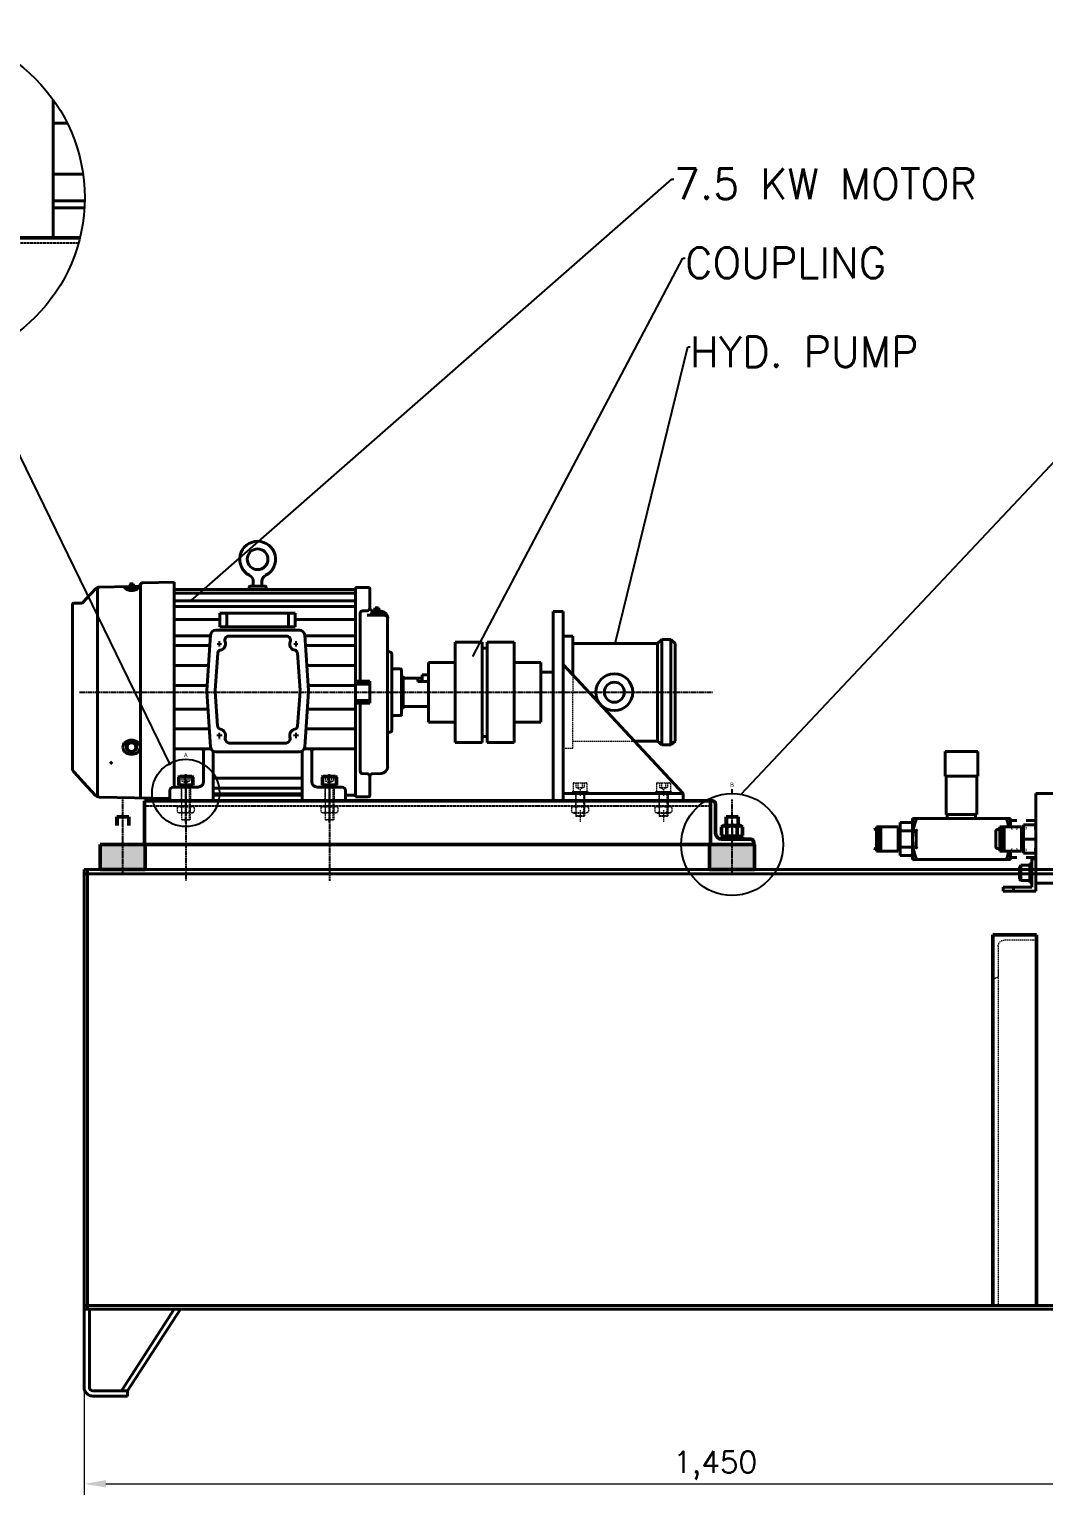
# Model space of a CAD drawing. Extents: x -2489 to 821, y -3219 to -1384.
# Drawn here: x -1104 to 61, y -3215 to -1531 of the extents above; entities that cross this region are included whole.
import ezdxf

# ---------------------------------------------------------------- set-up
doc = ezdxf.new("R2010")
doc.units = 0
for name, pattern in [('AM_ISO02W050', [7.5, 6, -1.5]), ('AM_ISO02W050x2', [3.75, 3, -0.75]), ('AM_ISO08W050', [18, 12, -1.5, 3, -1.5]), ('AM_ISO08W050x2', [9, 6, -0.75, 1.5, -0.75]), ('HIDDEN', [9.525, 6.35, -3.175])]:
    doc.linetypes.add(name, pattern=pattern)
doc.layers.get('0').update_dxf_attribs({"linetype": 'CONTINUOUS'})
doc.layers.get('Defpoints').update_dxf_attribs({"linetype": 'CONTINUOUS'})
for name, color, linetype, lineweight in [('AM_0', 7, 'CONTINUOUS', 50), ('AM_0N', 7, 'CONTINUOUS', 50), ('AM_3N', 6, 'AM_ISO02W050', 25), ('AM_4', 3, 'CONTINUOUS', 25), ('AM_7', 4, 'AM_ISO08W050', 25), ('AM_7N', 4, 'AM_ISO08W050', 25), ('AM_8', 1, 'CONTINUOUS', 25), ('AM_9N', 253, 'CONTINUOUS', 0)]:
    doc.layers.add(name, color=color, linetype=linetype, lineweight=lineweight)
doc.layers.add('MOTOR', color=7, linetype='CONTINUOUS')
doc.styles.add('ACISOTS', font='isocp.shx', dxfattribs={"height": 1})
doc.styles.get("Standard").update_dxf_attribs({"font": 'simplex.shx'})
doc.dimstyles.get("Standard").update_dxf_attribs({"dimtxt": 0.18, "dimasz": 0.18, "dimexe": 0.18, "dimexo": 0.0625, "dimgap": 0.09, "dimtad": 0, "dimtih": 1, "dimtoh": 1, "dimdec": 4, "dimzin": 0, "dimdsep": 46, "dimtxsty": 'Standard', "dimcen": 0.09, "dimadec": 0, "dimazin": 0, "dimtfac": 1, "dimtdec": 4, "dimtofl": 0, "dimtmove": 0, "dimatfit": 3, "dimfxl": 0, "dimtolj": 1, "dimtzin": 0, "dimarcsym": 0})

# ---------------------------------------------------------------- blocks, each defined once
blk = doc.blocks.new('*D52')
at = {"color": 1, "linetype": 'ByBlock', "lineweight": 15}
for p, q in [((-1041.3, -3088.9), (-1041.3, -3215.3)), ((408.7, -3088.9), (408.7, -3215.3)), ((-1016.3, -3202.8), (383.7, -3202.8))]:
    blk.add_line(p, q, dxfattribs=at)
at = {"color": 1, "linetype": 'ByBlock'}
for points in [[(-1016.3, -3198.6), (-1016.3, -3206.9), (-1041.3, -3202.8)], [(383.7, -3198.6), (383.7, -3206.9), (408.7, -3202.8)]]:
    blk.add_solid(points, dxfattribs=at)
at = {"layer": 'Defpoints', "color": 0, "linetype": 'ByBlock'}
for p in [(-1041.3, -3082.7), (408.7, -3082.7), (408.7, -3202.8)]:
    blk.add_point(p, dxfattribs=at)
at = {"color": 1, "linetype": 'ByBlock', "lineweight": 15, "insert": (-316.3, -3181.6), "char_height": 25, "attachment_point": 5}
blk.add_mtext('\\A1;1,450', dxfattribs=at)

msp = doc.modelspace()

# ---------------------------------------------------------------- hatches: boundary and pattern name
for points in [[(-996.9, -2468.1), (-1022.9, -2468.1), (-1022.9, -2496.9), (-996.9, -2496.9)], [(-971, -2468.1), (-996.9, -2468.1), (-996.9, -2496.9), (-971, -2496.9)], [(-322.9, -2468.1), (-296.9, -2468.1), (-296.9, -2496.9), (-322.9, -2496.9)], [(-296.9, -2496.9), (-271, -2496.9), (-271, -2468.1), (-296.9, -2468.1)]]:
    msp.add_hatch(color=256).paths.add_polyline_path(points)

# ---------------------------------------------------------------- linework, layer by layer
at = {"lineweight": 40}
for p, q in [((-1076.7, -1612.3), (-1076.7, -1770.9)), ((-1076.7, -1736.5), (-1040.9, -1736.5)), ((-1326.7, -1770.9), (-1076.7, -1770.9)), ((-989.6, -2171.6), (-1023.6, -2172.2)), ((-985.1, -2168.7), (-984.3, -2171.5)), ((-979.3, -2171.4), (-984.3, -2171.5)), ((-976.6, -2169.8), (-976.6, -2253.3)), ((-938, -2166.8), (-973.5, -2167.4)), ((-938, -2166.8), (-938, -2402.1)), ((-850.6, -2171.1), (-833.3, -2171.1)), ((-847, -2165.6), (-847, -2171.1)), ((-837, -2165.6), (-837, -2171.1)), ((-1043.1, -2190.2), (-1028.1, -2174.2)), ((-1026.1, -2413.1), (-1026.1, -2172.7)), ((-992.9, -2174.2), (-981, -2174.2)), ((-983.3, -2175.8), (-983.3, -2174.2)), ((-981, -2174.7), (-981, -2174.2)), ((-938, -2175), (-729.6, -2175)), ((-851.8, -2172.3), (-851.8, -2175)), ((-832.1, -2172.3), (-832.1, -2175)), ((-729.6, -2172.7), (-714.6, -2172.7)), ((-729.6, -2172.7), (-729.6, -2413.5)), ((-713, -2174.3), (-713, -2196.4)), ((-1054.6, -2191.9), (-1054.6, -2380.8)), ((-1053.4, -2190.7), (-1044.3, -2190.7)), ((-724, -2280.5), (-724, -2202.1)), ((-724, -2202.1), (-724, -2280.5)), ((-716.1, -2199.5), (-721.8, -2199.7)), ((-696.5, -2204.6), (-716.2, -2204.6)), ((-711, -2201.6), (-699.1, -2201.6)), ((-711, -2204.6), (-711, -2201.6)), ((-710, -2199.5), (-706.6, -2199.7)), ((-708.6, -2204.5), (-708.6, -2201.6)), ((-706.9, -2196.1), (-707.7, -2198.9)), ((-703.5, -2199.8), (-700.2, -2199.9)), ((-703.2, -2196.1), (-702.4, -2198.9)), ((-701.4, -2204.5), (-701.4, -2201.6)), ((-699.1, -2204.6), (-699.1, -2201.6)), ((-502.3, -2418.1), (-502.3, -2200.4)), ((-502.3, -2200.4), (-490.9, -2200.4)), ((-490.9, -2200.4), (-490.9, -2418.1)), ((-692.6, -2208.5), (-692.6, -2293.1)), ((-615.1, -2258.8), (-615.1, -2235.6)), ((-615.1, -2235.6), (-584.2, -2235.6)), ((-584.2, -2235.6), (-584.2, -2293.1)), ((-578.2, -2235.6), (-578.2, -2293.1)), ((-547.2, -2235.6), (-578.2, -2235.6)), ((-547.2, -2258.8), (-547.2, -2235.6)), ((-490.9, -2228.8), (-479.7, -2228.8)), ((-479.7, -2228.8), (-479.7, -2273.1)), ((-479.7, -2237.1), (-382.6, -2237.1)), ((-382.6, -2237.1), (-377.7, -2232.6)), ((-382.6, -2237.1), (-382.6, -2293.1)), ((-377.7, -2232.6), (-367.3, -2232.6)), ((-377.7, -2232.6), (-377.7, -2293.1)), ((-367.3, -2232.6), (-367.3, -2293.1)), ((-362.3, -2237.1), (-367.3, -2232.6)), ((-362.3, -2237.1), (-362.3, -2293.1)), ((-976.6, -2253.3), (-976.6, -2414.5)), ((-690.6, -2247.1), (-689.8, -2247.1)), ((-687.8, -2249), (-687.8, -2293.1)), ((-584.2, -2242.3), (-578.2, -2242.3)), ((-685.9, -2266.4), (-678, -2266.4)), ((-676.8, -2267.5), (-676.8, -2318.7)), ((-652.8, -2273.1), (-652.8, -2276.9)), ((-652.8, -2273.1), (-645.6, -2273.1)), ((-645.6, -2293.1), (-645.6, -2258.8)), ((-645.6, -2258.8), (-615.1, -2258.8)), ((-615.1, -2258.8), (-615.1, -2327.5)), ((-547.2, -2258.8), (-547.2, -2327.5)), ((-516.8, -2258.8), (-547.2, -2258.8)), ((-516.8, -2293.1), (-516.8, -2258.8)), ((-516.8, -2270.2), (-502.3, -2270.2)), ((-490.9, -2261.1), (-353.2, -2409.4)), ((-729.6, -2280.5), (-713, -2280.5)), ((-729.6, -2283.7), (-713, -2283.7)), ((-713, -2305.7), (-713, -2280.5)), ((-676.8, -2274.5), (-674.6, -2274.5)), ((-674.6, -2274.5), (-674.6, -2311.8)), ((-674.6, -2276.9), (-652.8, -2276.9)), ((-657.8, -2276.9), (-657.8, -2280.6)), ((-657.8, -2280.6), (-645.6, -2280.6)), ((-652.8, -2276.9), (-652.8, -2280.6)), ((-729.6, -2302.6), (-713, -2302.6)), ((-729.6, -2305.7), (-713, -2305.7)), ((-724, -2305.7), (-724, -2384.2)), ((-724, -2384.2), (-724, -2305.7)), ((-692.6, -2337.2), (-692.6, -2293.1)), ((-687.8, -2337.2), (-687.8, -2293.1)), ((-645.6, -2293.1), (-645.6, -2327.5)), ((-584.2, -2350.7), (-584.2, -2293.1)), ((-578.2, -2350.7), (-578.2, -2293.1)), ((-516.8, -2293.1), (-516.8, -2327.5)), ((-382.6, -2349.2), (-382.6, -2293.1)), ((-377.7, -2353.7), (-377.7, -2293.1)), ((-367.3, -2353.7), (-367.3, -2293.1)), ((-362.3, -2349.2), (-362.3, -2293.1)), ((-685.9, -2319.9), (-678, -2319.9)), ((-676.8, -2311.8), (-674.6, -2311.8)), ((-674.6, -2309.4), (-645.6, -2309.4)), ((-692.6, -2378.5), (-692.6, -2337.2)), ((-692.6, -2339.2), (-689.8, -2339.2)), ((-645.6, -2327.5), (-615.1, -2327.5)), ((-615.1, -2327.5), (-615.1, -2350.7)), ((-516.8, -2327.5), (-547.2, -2327.5)), ((-547.2, -2327.5), (-547.2, -2350.7)), ((-986.9, -2349.9), (-992.6, -2353.1)), ((-986.9, -2350.6), (-992.6, -2353.9)), ((-992.6, -2353.1), (-992.6, -2358.9)), ((-981.3, -2353.1), (-986.9, -2349.9)), ((-981.3, -2353.9), (-986.9, -2350.6)), ((-981.3, -2358.9), (-981.3, -2353.1)), ((-615.1, -2350.7), (-584.2, -2350.7)), ((-584.2, -2343.9), (-578.2, -2343.9)), ((-547.2, -2350.7), (-578.2, -2350.7)), ((-409.1, -2349.2), (-382.6, -2349.2)), ((-382.6, -2349.2), (-377.7, -2353.7)), ((-377.7, -2353.7), (-367.3, -2353.7)), ((-362.3, -2349.2), (-367.3, -2353.7)), ((-1011.2, -2373.2), (-1009.2, -2375.4)), ((-992.6, -2358.9), (-986.9, -2362.2)), ((-986.9, -2362.2), (-981.3, -2358.9)), ((-938, -2358.1), (-907.1, -2358.1)), ((-907.1, -2358.1), (-895.5, -2358.1)), ((-904, -2361.3), (-904, -2395.8)), ((-893, -2360.9), (-893, -2418.1)), ((-791, -2360.9), (-791, -2418.1)), ((-788.4, -2358.1), (-776.8, -2358.1)), ((-779.9, -2361.3), (-779.9, -2395.8)), ((-776.8, -2358.1), (-729.6, -2358.1)), ((-14.7, -2361.3), (-52.2, -2361.3)), ((-52.2, -2361.3), (-52.2, -2389.4)), ((-14.7, -2389.4), (-14.7, -2361.3)), ((-1052.9, -2385.1), (-1042.1, -2396.7)), ((-716.1, -2386.7), (-721.8, -2386.5)), ((-713, -2412), (-713, -2389.9)), ((-710, -2386.7), (-700.2, -2386.4)), ((-52.2, -2389.4), (-14.7, -2389.4)), ((-51.1, -2389.4), (-51.1, -2433.6)), ((-15.9, -2433.6), (-15.9, -2389.4)), ((-1042.1, -2396.7), (-1028.1, -2411.6)), ((-943, -2406.1), (-943, -2418.1)), ((-939, -2402.1), (-910.3, -2402.1)), ((-773.6, -2402.1), (-744.9, -2402.1)), ((-741, -2406.1), (-741, -2418.1)), ((-943, -2415.1), (-1023.6, -2413.6)), ((-943, -2418.1), (-893, -2418.1)), ((-893, -2411.3), (-791, -2411.3)), ((-741, -2411.3), (-729.6, -2411.3)), ((-729.6, -2413.5), (-714.6, -2413.5)), ((-353.2, -2418.1), (-502.3, -2418.1)), ((-490.9, -2409.4), (-353.2, -2409.4)), ((-353.2, -2409.4), (-353.2, -2418.1)), ((52, -2512.4), (52, -2409.3)), ((52, -2409.3), (305.1, -2409.3)), ((-89.7, -2438.3), (22.8, -2438.3)), ((-89.7, -2485.2), (-89.7, -2438.3)), ((-51.1, -2433.6), (-15.9, -2433.6)), ((-49.9, -2433.6), (-49.9, -2438.3)), ((-17.1, -2438.3), (-17.1, -2433.6)), ((22.8, -2438.3), (22.8, -2447.7)), ((30.3, -2440.7), (24.6, -2440.7)), ((41.1, -2440.7), (50.1, -2440.7)), ((-131.1, -2449.9), (-133.9, -2450.7)), ((-131.1, -2447.7), (-106.3, -2447.7)), ((-131.1, -2475.8), (-131.1, -2447.7)), ((-129.4, -2447.7), (-129.4, -2475.8)), ((-126, -2447.7), (-126, -2475.8)), ((-106.3, -2475.8), (-106.3, -2447.7)), ((-106.3, -2452.6), (-104, -2452.6)), ((-104, -2480.7), (-104, -2442.8)), ((-89.7, -2442.8), (-104, -2442.8)), ((-89.7, -2452.2), (-104, -2452.2)), ((-85.6, -2470.6), (-85.6, -2452.9)), ((6.2, -2470.6), (6.2, -2452.9)), ((10.7, -2449.9), (7.8, -2450.7)), ((10.7, -2475.8), (10.7, -2447.7)), ((10.7, -2447.7), (35.4, -2447.7)), ((12.4, -2447.7), (12.4, -2475.8)), ((15.7, -2447.7), (15.7, -2475.8)), ((35.4, -2475.8), (35.4, -2447.7)), ((35.4, -2452.6), (37.8, -2452.6)), ((37.8, -2445.4), (52, -2445.4)), ((37.8, -2445.4), (37.8, -2478.2)), ((52, -2472.3), (52, -2451.2)), ((52, -2472.3), (52, -2451.2)), ((52, -2470), (52, -2453.6)), ((52, -2470), (52, -2453.6)), ((-131.1, -2473.6), (-133.9, -2472.8)), ((-106.3, -2470.9), (-104, -2470.9)), ((-89.7, -2471.3), (-104, -2471.3)), ((10.7, -2473.6), (7.8, -2472.8)), ((35.4, -2470.9), (37.8, -2470.9)), ((37.8, -2461.8), (52, -2461.8)), ((-131.1, -2475.8), (-106.3, -2475.8)), ((-89.7, -2480.7), (-104, -2480.7)), ((22.8, -2485.2), (-89.7, -2485.2)), ((10.7, -2475.8), (35.4, -2475.8)), ((22.8, -2475.8), (22.8, -2485.2)), ((30.3, -2482.9), (24.6, -2482.9)), ((33.3, -2493.6), (34.9, -2492)), ((34.9, -2492), (45, -2492)), ((34.9, -2492), (34.9, -2509.5)), ((37.8, -2478.2), (52, -2478.2)), ((41.1, -2482.9), (50.1, -2482.9)), ((45, -2489.9), (45, -2511.6)), ((45, -2489.9), (47.3, -2489.9)), ((52, -2484.4), (47.3, -2484.4)), ((47.3, -2517.2), (47.3, -2484.4)), ((-1041.3, -3001.9), (-1041.3, -2496.9)), ((-1041.3, -2496.9), (408.7, -2496.9)), ((-1041.3, -2501.9), (404.7, -2501.9)), ((-1037.3, -3001.9), (-1037.3, -2496.9)), ((33.3, -2507.9), (33.3, -2493.6)), ((33.3, -2507.9), (34.9, -2509.5)), ((45, -2492.6), (45, -2509)), ((47.3, -2517.2), (14.5, -2517.2)), ((14.5, -2521.9), (14.5, -2517.2)), ((52, -2521.9), (14.5, -2521.9)), ((26.3, -2521.9), (26.3, -2517.2)), ((45, -2509.5), (34.9, -2509.5)), ((47.3, -2511.6), (45, -2511.6)), ((52, -2521.9), (52, -2512.4)), ((305.1, -2512.4), (52, -2512.4)), ((404.7, -2997.9), (-1041.3, -2997.9)), ((404.7, -3001.9), (-1041.3, -3001.9)), ((-1041.3, -3001.9), (-1041.3, -3001.9)), ((-1041.3, -3001.9), (-1041.3, -3091.9)), ((-1035.3, -3001.9), (-1035.3, -3091.9)), ((-998.4, -3095.9), (-937.7, -3001.9)), ((-991.3, -3095.9), (-930.6, -3001.9)), ((-1031.3, -3095.9), (-991.3, -3095.9)), ((-991.3, -3095.9), (-991.3, -3101.9)), ((-1031.3, -3101.9), (-991.3, -3101.9))]:
    msp.add_line(p, q, dxfattribs=at)
at = {"color": 252, "lineweight": 40}
for p, q in [((-1060.6, -1639.1), (-1076.7, -1639.1)), ((-1042.5, -1697.7), (-1076.7, -1697.7)), ((-1040.6, -1728.6), (-1076.7, -1728.6)), ((-729.6, -2179.1), (-938, -2179.1)), ((-729.6, -2187.9), (-938, -2187.9)), ((-729.6, -2194.5), (-938, -2194.5)), ((-877.4, -2202.2), (-885.3, -2202.2)), ((-885.3, -2202.2), (-885.3, -2217.8)), ((-877.4, -2202.2), (-877.4, -2217.8)), ((-798.7, -2202.2), (-877.4, -2202.2)), ((-806.5, -2202.2), (-806.5, -2217.8)), ((-798.7, -2202.2), (-798.7, -2217.8)), ((-885.3, -2209.6), (-938, -2209.6)), ((-794.2, -2221.7), (-889.8, -2221.7)), ((-877.4, -2217.8), (-885.3, -2217.8)), ((-798.7, -2217.8), (-877.4, -2217.8)), ((-729.6, -2209.6), (-798.7, -2209.6)), ((-938, -2228.2), (-896, -2228.2)), ((-938, -2239.6), (-896.9, -2239.6)), ((-900.5, -2291.3), (-896, -2227.5)), ((-809, -2228.6), (-874.9, -2228.6)), ((-783.4, -2291.3), (-787.9, -2227.5)), ((-787.9, -2228.2), (-729.6, -2228.2)), ((-787.1, -2239.6), (-729.6, -2239.6)), ((-890.6, -2291.3), (-887.6, -2247.8)), ((-793.3, -2291.3), (-796.3, -2247.8)), ((-938, -2262.4), (-898.5, -2262.4)), ((-785.5, -2262.4), (-729.6, -2262.4)), ((-938, -2285.3), (-900.1, -2285.3)), ((-783.9, -2285.3), (-729.6, -2285.3)), ((-900.5, -2292.2), (-896, -2356)), ((-890.6, -2292.2), (-887.9, -2332)), ((-793.3, -2292.2), (-796.1, -2332)), ((-783.4, -2292.2), (-787.9, -2356)), ((-938, -2312.4), (-899.1, -2312.4)), ((-784.9, -2312.4), (-729.6, -2312.4)), ((-938, -2335.3), (-897.5, -2335.3)), ((-786.5, -2335.3), (-729.6, -2335.3)), ((-873.7, -2351.6), (-842, -2351.6)), ((-810.2, -2351.6), (-842, -2351.6)), ((-794.2, -2361.8), (-889.8, -2361.8)), ((-791, -2391.8), (-893, -2391.8)), ((-791, -2403.5), (-893, -2403.5)), ((-791, -2409.7), (-893, -2409.7))]:
    msp.add_line(p, q, dxfattribs=at)
at = {"color": 1}
for p, q in [((-286.5, -2410.4), (210.6, -1881.9)), ((-941.9, -2377.1), (-1170.4, -1907.9))]:
    msp.add_line(p, q, dxfattribs=at)
at = {"color": 1, "linetype": 'HIDDEN', "lineweight": 20, "ltscale": 0.25}
for p, q in [((-479.7, -2273.4), (-479.7, -2293.1)), ((-479.7, -2357.5), (-479.7, -2293.1)), ((-490.9, -2357.5), (-479.7, -2357.5)), ((-479.7, -2349.2), (-409.5, -2349.2)), ((-929.1, -2389.9), (-929.1, -2394.9)), ((-926.8, -2389.9), (-926.8, -2394.9)), ((-922.2, -2389.9), (-922.2, -2394.9)), ((-919.8, -2389.9), (-919.8, -2394.9)), ((-764.1, -2389.9), (-764.1, -2394.9)), ((-761.8, -2389.9), (-761.8, -2394.9)), ((-757.2, -2389.9), (-757.2, -2394.9)), ((-754.8, -2389.9), (-754.8, -2394.9)), ((-929.8, -2402.1), (-929.8, -2418.1)), ((-929.5, -2399.9), (-929.5, -2401.8)), ((-929.5, -2401.8), (-929.5, -2402.4)), ((-928.9, -2402.4), (-929.5, -2401.8)), ((-929.5, -2402.4), (-919.5, -2402.4)), ((-929.5, -2402.4), (-929.5, -2439.3)), ((-929.1, -2394.9), (-924.5, -2397.6)), ((-928.9, -2439.9), (-928.9, -2402.4)), ((-919.8, -2394.9), (-924.5, -2397.6)), ((-920.1, -2402.4), (-919.5, -2401.8)), ((-920.1, -2439.9), (-920.1, -2402.4)), ((-919.5, -2399.9), (-919.5, -2401.8)), ((-919.5, -2401.8), (-919.5, -2402.4)), ((-919.5, -2402.4), (-919.5, -2439.3)), ((-919.2, -2402.1), (-919.2, -2418.1)), ((-919.2, -2402.1), (-919.2, -2418.1)), ((-764.8, -2402.1), (-764.8, -2418.1)), ((-764.5, -2399.9), (-764.5, -2401.8)), ((-763.9, -2402.4), (-764.5, -2401.8)), ((-764.5, -2401.8), (-764.5, -2402.4)), ((-764.5, -2402.4), (-764.5, -2439.3)), ((-764.5, -2402.4), (-754.5, -2402.4)), ((-764.1, -2394.9), (-759.5, -2397.6)), ((-763.9, -2439.9), (-763.9, -2402.4)), ((-754.8, -2394.9), (-759.5, -2397.6)), ((-755.1, -2402.4), (-754.5, -2401.8)), ((-755.1, -2439.9), (-755.1, -2402.4)), ((-754.5, -2399.9), (-754.5, -2401.8)), ((-754.5, -2401.8), (-754.5, -2402.4)), ((-754.5, -2402.4), (-754.5, -2439.3)), ((-754.2, -2402.1), (-754.2, -2418.1)), ((-480.7, -2407.2), (-470.8, -2407.2)), ((-480.7, -2409.4), (-480.7, -2407.2)), ((-479.6, -2398.2), (-479.6, -2407.2)), ((-479.6, -2407.2), (-476.6, -2407.2)), ((-478.6, -2397.2), (-464.6, -2397.2)), ((-476.6, -2407.2), (-466.6, -2407.2)), ((-476.6, -2407.2), (-476.6, -2409.1)), ((-476.3, -2397.2), (-476.3, -2402.2)), ((-476.3, -2402.2), (-471.6, -2404.9)), ((-474, -2397.2), (-474, -2402.2)), ((-472.1, -2409.4), (-470.8, -2407.2)), ((-467, -2402.2), (-471.6, -2404.9)), ((-471.6, -2404.4), (-471.6, -2412.2)), ((-471.2, -2409.4), (-469.9, -2407.2)), ((-469.9, -2407.2), (-462.6, -2407.2)), ((-469.3, -2397.2), (-469.3, -2402.2)), ((-467, -2397.2), (-467, -2402.2)), ((-466.6, -2407.2), (-466.6, -2409.1)), ((-466.6, -2407.2), (-463.6, -2407.2)), ((-463.6, -2398.2), (-463.6, -2407.2)), ((-462.6, -2407.2), (-462.6, -2409.4)), ((-384.9, -2407.2), (-375, -2407.2)), ((-384.9, -2409.4), (-384.9, -2407.2)), ((-383.8, -2398.2), (-383.8, -2407.2)), ((-383.8, -2407.2), (-380.8, -2407.2)), ((-382.8, -2397.2), (-368.8, -2397.2)), ((-380.8, -2407.2), (-370.8, -2407.2)), ((-380.8, -2407.2), (-380.8, -2409.1)), ((-380.4, -2397.2), (-380.4, -2402.2)), ((-380.4, -2402.2), (-375.8, -2404.9)), ((-378.1, -2397.2), (-378.1, -2402.2)), ((-376.3, -2409.4), (-375, -2407.2)), ((-371.2, -2402.2), (-375.8, -2404.9)), ((-375.8, -2404.4), (-375.8, -2412.2)), ((-375.4, -2409.4), (-374.1, -2407.2)), ((-374.1, -2407.2), (-366.8, -2407.2)), ((-373.5, -2397.2), (-373.5, -2402.2)), ((-371.2, -2397.2), (-371.2, -2402.2)), ((-370.8, -2407.2), (-370.8, -2409.1)), ((-370.8, -2407.2), (-367.8, -2407.2)), ((-367.8, -2398.2), (-367.8, -2407.2)), ((-366.8, -2407.2), (-366.8, -2409.4)), ((-934.3, -2425.6), (-931.7, -2424.1)), ((-917.2, -2424.1), (-931.7, -2424.1)), ((-924.5, -2421.3), (-924.5, -2434.9)), ((-914.7, -2425.6), (-917.2, -2424.1)), ((-769.3, -2425.6), (-766.7, -2424.1)), ((-752.2, -2424.1), (-766.7, -2424.1)), ((-759.5, -2421.3), (-759.5, -2434.9)), ((-749.7, -2425.6), (-752.2, -2424.1)), ((-481.4, -2425.6), (-478.9, -2424.1)), ((-480.7, -2409.4), (-472.1, -2409.4)), ((-478.9, -2424.1), (-464.4, -2424.1)), ((-476.9, -2409.4), (-476.9, -2425.4)), ((-476.6, -2409.1), (-476.6, -2409.7)), ((-476, -2409.7), (-476.6, -2409.1)), ((-466.6, -2409.7), (-476.6, -2409.7)), ((-476.6, -2409.7), (-476.6, -2435.3)), ((-476, -2435.9), (-476, -2409.7)), ((-471.2, -2409.4), (-462.6, -2409.4)), ((-467.3, -2409.7), (-466.6, -2409.1)), ((-467.3, -2435.9), (-467.3, -2409.7)), ((-466.6, -2409.1), (-466.6, -2409.7)), ((-466.6, -2409.7), (-466.6, -2435.3)), ((-466.3, -2409.4), (-466.3, -2425.4)), ((-461.8, -2425.6), (-464.4, -2424.1)), ((-385.6, -2425.6), (-383, -2424.1)), ((-384.9, -2409.4), (-376.3, -2409.4)), ((-383, -2424.1), (-368.5, -2424.1)), ((-381.1, -2409.4), (-381.1, -2425.4)), ((-380.8, -2409.1), (-380.8, -2409.7)), ((-380.2, -2409.7), (-380.8, -2409.1)), ((-370.8, -2409.7), (-380.8, -2409.7)), ((-380.8, -2409.7), (-380.8, -2435.3)), ((-380.2, -2435.9), (-380.2, -2409.7)), ((-375.4, -2409.4), (-366.8, -2409.4)), ((-371.4, -2409.7), (-370.8, -2409.1)), ((-371.4, -2435.9), (-371.4, -2409.7)), ((-370.8, -2409.1), (-370.8, -2409.7)), ((-370.8, -2409.7), (-370.8, -2435.3)), ((-370.5, -2409.4), (-370.5, -2425.4)), ((-366, -2425.6), (-368.5, -2424.1)), ((-934.3, -2425.6), (-934.3, -2430.7)), ((-934.3, -2430.7), (-931.7, -2432.1)), ((-917.2, -2432.1), (-931.7, -2432.1)), ((-929.5, -2439.3), (-919.5, -2439.3)), ((-929.5, -2439.3), (-928.9, -2439.9)), ((-929.4, -2425.6), (-929.4, -2430.7)), ((-928.9, -2439.9), (-920.1, -2439.9)), ((-919.5, -2439.3), (-920.1, -2439.9)), ((-919.6, -2425.6), (-919.6, -2430.7)), ((-914.7, -2430.7), (-917.2, -2432.1)), ((-914.7, -2425.6), (-914.7, -2430.7)), ((-769.3, -2425.6), (-769.3, -2430.7)), ((-769.3, -2430.7), (-766.7, -2432.1)), ((-752.2, -2432.1), (-766.7, -2432.1)), ((-764.5, -2439.3), (-763.9, -2439.9)), ((-764.5, -2439.3), (-754.5, -2439.3)), ((-764.4, -2425.6), (-764.4, -2430.7)), ((-763.9, -2439.9), (-755.1, -2439.9)), ((-754.5, -2439.3), (-755.1, -2439.9)), ((-754.6, -2425.6), (-754.6, -2430.7)), ((-749.7, -2430.7), (-752.2, -2432.1)), ((-749.7, -2425.6), (-749.7, -2430.7)), ((-481.4, -2425.6), (-481.4, -2430.7)), ((-481.4, -2430.7), (-478.9, -2432.1)), ((-478.9, -2432.1), (-464.4, -2432.1)), ((-466.6, -2435.3), (-476.6, -2435.3)), ((-476.6, -2435.3), (-476, -2435.9)), ((-476.5, -2425.6), (-476.5, -2430.7)), ((-467.3, -2435.9), (-476, -2435.9)), ((-471.6, -2428.6), (-471.6, -2442.2)), ((-466.6, -2435.3), (-467.3, -2435.9)), ((-466.7, -2425.6), (-466.7, -2430.7)), ((-461.8, -2430.7), (-464.4, -2432.1)), ((-461.8, -2425.6), (-461.8, -2430.7)), ((-385.6, -2425.6), (-385.6, -2430.7)), ((-385.6, -2430.7), (-383, -2432.1)), ((-383, -2432.1), (-368.5, -2432.1)), ((-370.8, -2435.3), (-380.8, -2435.3)), ((-380.8, -2435.3), (-380.2, -2435.9)), ((-380.7, -2425.6), (-380.7, -2430.7)), ((-371.4, -2435.9), (-380.2, -2435.9)), ((-375.8, -2428.6), (-375.8, -2442.2)), ((-370.8, -2435.3), (-371.4, -2435.9)), ((-370.9, -2425.6), (-370.9, -2430.7)), ((-366, -2430.7), (-368.5, -2432.1)), ((-366, -2425.6), (-366, -2430.7)), ((8.8, -2584.9), (8.8, -2618.4)), ((49.3, -2577.9), (15.8, -2577.9)), ((5.3, -2621.9), (2.8, -2621.9)), ((8.8, -2611.9), (8.8, -2997.9))]:
    msp.add_line(p, q, dxfattribs=at)
at = {"lineweight": 40}
msp.add_lwpolyline([(-995.8, -2171.7, 0.086641), (-993.9, -2173.9, 0.08951), (-990.7, -2175.6, 0.081101), (-986.8, -2176.3, 0.081101), (-982.9, -2175.6, 0.08951), (-979.8, -2173.9, 0.104701), (-977.6, -2171.2, 0.020201), (-977.3, -2170.7, 0.118735)], format="xyb", dxfattribs=at)
msp.add_lwpolyline([(-996.8, -2356.3, 0.118735), (-996.1, -2359.4, 0.104701), (-993.9, -2362.1, 0.08951), (-990.7, -2363.8, 0.081101), (-986.8, -2364.4, 0.081101), (-982.9, -2363.8, 0.08951), (-979.8, -2362.1, 0.104701), (-977.6, -2359.4, 0.118735), (-976.8, -2356.3, 0.118735), (-977.6, -2353.3, 0.104701), (-979.8, -2350.6, 0.08951), (-982.9, -2348.9, 0.081101), (-986.8, -2348.2, 0.081101), (-990.7, -2348.9, 0.08951), (-993.9, -2350.6, 0.104701), (-996.1, -2353.3, 0.118735)], format="xyb", close=True, dxfattribs=at)
for centre, radius in [((-842, -2140.3), 11.9), ((-432.2, -2293.1), 21.2), ((-432.2, -2293.1), 11.5), ((-986.9, -2356.4), 5)]:
    msp.add_circle(centre, radius, dxfattribs=at)
for centre, radius, start, end in [((-842, -2140.3), 20.6, 296.5391, 243.4609), ((-1023.5, -2178.5), 6.3, 91, 137), ((-986.9, -2273.6), 102.1, 88.5178, 91.4822), ((-986.9, -2273.6), 104.9, 89.006, 90.994), ((-984.1, -2172.9), 1.35, 96.4878, 273.3105), ((-979.3, -2168.3), 3.14, 271, 339.1232), ((-973.5, -2170.5), 3.14, 91, 159.1232), ((-850.6, -2172.3), 1.18, 90, 180), ((-854.6, -2165.6), 7.6, 0, 63.4609), ((-829.4, -2165.6), 7.6, 116.5391, 180), ((-833.3, -2172.3), 1.18, 0, 90), ((-714.6, -2174.3), 1.58, 0, 90), ((-1053.4, -2191.9), 1.18, 90, 180), ((-1044.3, -2189.2), 1.58, 270, 317), ((-721.7, -2202.1), 2.36, 92, 180), ((-716.2, -2196.4), 3.14, 272, 0), ((-709.9, -2196.4), 3.14, 180, 268), ((-707.8, -2200.3), 1.35, 266.6895, 83.5122), ((-705, -2301), 102.1, 88.5178, 91.4822), ((-705, -2301), 104.9, 89.006, 90.994), ((-702.2, -2200.3), 1.35, 96.4878, 273.3105), ((-700.4, -2207.8), 7.88, 0, 88), ((-696.5, -2208.5), 3.94, 0, 90), ((-690.6, -2245.1), 1.96, 180, 270), ((-689.8, -2249), 1.96, 0, 90), ((-685.9, -2264.4), 1.96, 180, 270), ((-678, -2267.5), 1.18, 0, 90), ((-685.9, -2321.9), 1.96, 90, 180), ((-678, -2318.7), 1.18, 270, 0), ((-689.8, -2337.2), 1.96, 270, 0), ((-889.8, -2355.5), 6.3, 184, 270), ((-794.2, -2355.5), 6.3, 270, 356), ((-907.1, -2361.3), 3.14, 0, 90), ((-776.8, -2361.3), 3.14, 90, 180), ((-1048.3, -2380.8), 6.3, 180, 223), ((-721.7, -2384.2), 2.36, 180, 268), ((-716.2, -2389.9), 3.14, 0, 88), ((-709.9, -2389.9), 3.14, 92, 180), ((-700.4, -2378.5), 7.88, 272, 0), ((-939, -2406.1), 3.94, 90, 180), ((-910.3, -2395.8), 6.3, 270, 0), ((-773.6, -2395.8), 6.3, 180, 270), ((-744.9, -2406.1), 3.94, 0, 90), ((-1023.5, -2407.3), 6.3, 223, 269), ((-714.6, -2412), 1.58, 270, 0), ((-28.8, -2461.8), 60.9, 157.3801, 202.6199), ((-38.2, -2461.8), 60.9, 13.3424, 22.6199), ((-83.3, -2452.9), 2.25, 105, 180), ((8.4, -2452.9), 2.25, 105, 180), ((24.6, -2451.2), 1.88, 90, 116.6947), ((30.3, -2451.2), 1.88, 63.3053, 90), ((41.1, -2451.2), 1.88, 90, 104.8997), ((50.1, -2451.2), 1.88, 71.9424, 90), ((-83.3, -2470.6), 2.25, 180, 255), ((8.4, -2470.6), 2.25, 180, 255), ((24.6, -2472.3), 1.88, 243.3053, 270), ((30.3, -2472.3), 1.88, 270, 296.6947), ((41.1, -2472.3), 1.88, 255.1003, 270), ((50.1, -2472.3), 1.88, 270, 288.0576), ((-38.2, -2461.8), 60.9, 337.3801, 346.6576), ((-1031.3, -3091.9), 10, 180, 270), ((-1031.3, -3091.9), 4, 180, 270)]:
    msp.add_arc(centre, radius, start, end, dxfattribs=at)
at = {"color": 252, "lineweight": 40}
for centre, radius, start, end in [((-889.8, -2228), 6.3, 90, 176), ((-794.2, -2228), 6.3, 4, 90), ((-886.1, -2237.7), 7.26, 275.9237, 21.6546), ((-874.9, -2233.3), 4.72, 90, 201.6546), ((-809, -2233.3), 4.72, 338.3454, 90), ((-797.9, -2237.7), 7.26, 158.3454, 264.0763), ((-884.5, -2248), 3.14, 98.8894, 176), ((-799.5, -2248), 3.14, 4, 81.1106), ((-894.2, -2291.7), 6.3, 176, 184), ((-884.4, -2291.7), 6.3, 176, 184), ((-799.6, -2291.7), 6.3, 356, 4), ((-789.7, -2291.7), 6.3, 356, 4), ((-883.9, -2331.7), 3.94, 184, 258.9623), ((-886.1, -2342.7), 7.26, 344.6652, 78.9623), ((-797.9, -2342.7), 7.26, 101.0377, 195.3348), ((-800, -2331.7), 3.94, 281.0377, 356), ((-873.7, -2346.1), 5.52, 164.6652, 270), ((-810.2, -2346.1), 5.52, 270, 15.3348)]:
    msp.add_arc(centre, radius, start, end, dxfattribs=at)
at = {"color": 1, "linetype": 'HIDDEN', "lineweight": 20, "ltscale": 0.25}
for centre, radius, start, end in [((-927.9, -2393.5), 1.88, 232.1211, 307.8789), ((-924.5, -2388.4), 6.93, 250.5288, 289.4712), ((-921, -2393.5), 1.88, 232.1211, 307.8789), ((-762.9, -2393.5), 1.88, 232.1211, 307.8789), ((-759.5, -2388.4), 6.93, 250.5288, 289.4712), ((-756, -2393.5), 1.88, 232.1211, 307.8789), ((-478.6, -2398.2), 1, 90, 180), ((-475.1, -2400.8), 1.88, 232.1211, 307.8789), ((-471.6, -2395.7), 6.93, 250.5288, 289.4712), ((-468.2, -2400.8), 1.88, 232.1211, 307.8789), ((-464.6, -2398.2), 1, 0, 90), ((-382.8, -2398.2), 1, 90, 180), ((-379.3, -2400.8), 1.88, 232.1211, 307.8789), ((-375.8, -2395.7), 6.93, 250.5288, 289.4712), ((-372.4, -2400.8), 1.88, 232.1211, 307.8789), ((-368.8, -2398.2), 1, 0, 90), ((-931.8, -2429.2), 4.34, 55.5615, 115.5615), ((-931.8, -2427.1), 4.34, 244.4385, 304.4385), ((-924.5, -2441.1), 16.2, 72.383, 107.617), ((-924.5, -2415.2), 16.2, 252.383, 287.617), ((-917.1, -2429.2), 4.34, 64.4385, 124.4385), ((-917.1, -2427.1), 4.34, 235.5615, 295.5615), ((-766.8, -2429.2), 4.34, 55.5615, 115.5615), ((-766.8, -2427.1), 4.34, 244.4385, 304.4385), ((-759.5, -2441.1), 16.2, 72.383, 107.617), ((-759.5, -2415.2), 16.2, 252.383, 287.617), ((-752.1, -2429.2), 4.34, 64.4385, 124.4385), ((-752.1, -2427.1), 4.34, 235.5615, 295.5615), ((-479, -2429.2), 4.34, 55.5615, 115.5615), ((-479, -2427.1), 4.34, 244.4385, 304.4385), ((-471.6, -2441.1), 16.2, 72.383, 107.617), ((-471.6, -2415.2), 16.2, 252.383, 287.617), ((-464.3, -2429.2), 4.34, 64.4385, 124.4385), ((-464.3, -2427.1), 4.34, 235.5615, 295.5615), ((-383.1, -2429.2), 4.34, 55.5615, 115.5615), ((-383.1, -2427.1), 4.34, 244.4385, 304.4385), ((-375.8, -2441.1), 16.2, 72.383, 107.617), ((-375.8, -2415.2), 16.2, 252.383, 287.617), ((-368.4, -2429.2), 4.34, 64.4385, 124.4385), ((-368.4, -2427.1), 4.34, 235.5615, 295.5615)]:
    msp.add_arc(centre, radius, start, end, dxfattribs=at)
at = {"color": 1, "linetype": 'HIDDEN', "lineweight": 20, "ltscale": 0.25, "extrusion": (0, 0, -1)}
for centre, radius, start, end in [((-49.3, -2574.4), 3.5, 180, 270), ((-15.8, -2584.9), 7, 0, 90), ((-5.3, -2618.4), 3.5, 180, 270)]:
    msp.add_arc(centre, radius, start, end, dxfattribs=at)
at = {"layer": 'AM_0'}
for p, q in [((-1003.9, -2436.2), (-989.9, -2436.2)), ((-1003.9, -2446.3), (-1003.9, -2436.2)), ((-989.9, -2436.2), (-989.9, -2446.3)), ((-303.9, -2436.2), (-303.9, -2446.3)), ((-289.9, -2436.2), (-303.9, -2436.2)), ((-289.9, -2446.3), (-289.9, -2436.2)), ((-1022.9, -2496.9), (-1022.9, -2468.1)), ((-1022.9, -2468.1), (-996.9, -2468.1)), ((-971, -2468.1), (-996.9, -2468.1)), ((-971, -2496.9), (-971, -2468.1)), ((-322.9, -2496.9), (-322.9, -2468.1)), ((-271, -2468.1), (-296.9, -2468.1)), ((-271, -2496.9), (-271, -2468.1)), ((-996.9, -2496.9), (-1022.9, -2496.9)), ((-996.9, -2496.9), (-971, -2496.9)), ((-296.9, -2496.9), (-322.9, -2496.9)), ((-296.9, -2496.9), (-271, -2496.9))]:
    msp.add_line(p, q, dxfattribs=at)
at = {"layer": 'AM_0N'}
for p, q in [((-1046.1, -1770.9), (-1386.5, -1770.9)), ((-932.5, -2390.9), (-932.5, -2399.9)), ((-917.5, -2389.9), (-931.5, -2389.9)), ((-916.5, -2390.9), (-916.5, -2399.9)), ((-767.5, -2390.9), (-767.5, -2399.9)), ((-752.5, -2389.9), (-766.5, -2389.9)), ((-751.5, -2390.9), (-751.5, -2399.9)), ((-929.5, -2399.9), (-932.5, -2399.9)), ((-919.5, -2399.9), (-929.5, -2399.9)), ((-916.5, -2399.9), (-919.5, -2399.9)), ((-764.5, -2399.9), (-767.5, -2399.9)), ((-754.5, -2399.9), (-764.5, -2399.9)), ((-751.5, -2399.9), (-754.5, -2399.9)), ((-321.9, -2418.1), (-971.9, -2418.1)), ((-971.9, -2418.1), (-971.9, -2468.1)), ((-321.9, -2468.1), (-321.9, -2418.1)), ((-321.9, -2418.1), (-319.4, -2418.1)), ((-321.9, -2468.1), (-321.9, -2418.1)), ((-315.9, -2421.6), (-315.9, -2455.1)), ((-309.1, -2447.7), (-306.7, -2446.3)), ((-309.1, -2447.7), (-309.1, -2457.8)), ((-309.1, -2457.8), (-306.7, -2459.1)), ((-306.7, -2446.3), (-287.1, -2446.3)), ((-303, -2447.7), (-303, -2457.8)), ((-290.9, -2447.7), (-290.9, -2457.8)), ((-284.8, -2447.7), (-287.1, -2446.3)), ((-284.8, -2457.8), (-287.1, -2459.1)), ((-284.8, -2447.7), (-284.8, -2457.8)), ((-971.9, -2468.1), (-321.9, -2468.1)), ((-271.9, -2468.1), (-321.9, -2468.1)), ((-309, -2459.1), (-306.7, -2459.1)), ((-309, -2462.1), (-309, -2459.1)), ((-309, -2462.1), (-297.5, -2462.1)), ((-308.9, -2462.1), (-275.4, -2462.1)), ((-306.7, -2459.1), (-287.1, -2459.1)), ((-297.5, -2462.1), (-295.8, -2459.1)), ((-296.3, -2462.1), (-294.6, -2459.1)), ((-296.3, -2462.1), (-284.9, -2462.1)), ((-287.1, -2459.1), (-284.9, -2459.1)), ((-284.9, -2459.1), (-284.9, -2462.1)), ((-271.9, -2465.6), (-271.9, -2468.1)), ((2.8, -2571.9), (52.8, -2571.9)), ((2.8, -2621.9), (2.8, -2571.9)), ((52.8, -2571.9), (52.8, -2997.9)), ((52.8, -2571.9), (52.8, -2574.4)), ((2.8, -2621.9), (2.8, -2997.9))]:
    msp.add_line(p, q, dxfattribs=at)
for centre, start, end in [((-931.5, -2390.9), 90, 180), ((-917.5, -2390.9), 0, 90), ((-766.5, -2390.9), 90, 180), ((-752.5, -2390.9), 0, 90)]:
    msp.add_arc(centre, 1, start, end, dxfattribs=at)
at = {"layer": 'AM_0N', "extrusion": (0, 0, -1)}
for centre, radius, start, end in [((319.4, -2421.6), 3.5, 90, 180), ((308.9, -2455.1), 7, 270, 0), ((306, -2452.1), 5.36, 64.4385, 124.4385), ((306, -2453.4), 5.36, 235.5615, 295.5615), ((296.9, -2466.8), 20, 72.383, 107.617), ((296.9, -2438.7), 20, 252.383, 287.617), ((287.8, -2452.1), 5.36, 55.5615, 115.5615), ((287.8, -2453.4), 5.36, 244.4385, 304.4385), ((275.4, -2465.6), 3.5, 90, 180)]:
    msp.add_arc(centre, radius, start, end, dxfattribs=at)
at = {"layer": 'AM_3N', "linetype": 'AM_ISO02W050x2'}
for p, q in [((-1047.7, -1776.9), (-1420.7, -1776.9)), ((-321.9, -2424.1), (-971.9, -2424.1))]:
    msp.add_line(p, q, dxfattribs=at)
at = {"layer": 'AM_4'}
msp.add_line((-296.9, -2409.6), (-296.9, -2404.6), dxfattribs=at)
at = {"layer": 'AM_4', "color": 1}
for p, q in [((-1002.7, -2436.2), (-1002.7, -2446.3)), ((-991.2, -2436.2), (-991.2, -2446.3)), ((-302.7, -2436.2), (-302.7, -2446.3)), ((-291.2, -2436.2), (-291.2, -2446.3))]:
    msp.add_line(p, q, dxfattribs=at)
at = {"layer": 'AM_4', "color": 1, "linetype": 'Continuous'}
msp.add_circle((-296.9, -2468.1), 58.6, dxfattribs=at)
at = {"layer": 'AM_7', "color": 1, "linetype": 'AM_ISO08W050x2'}
for p, q in [((-883.3, -2237.7), (-888.6, -2237.7)), ((-886.1, -2234.5), (-886.1, -2240.4)), ((-795.9, -2237.7), (-800.3, -2237.7)), ((-797.9, -2234.5), (-797.9, -2241.2)), ((-1046.5, -2293.1), (-319.5, -2293.1)), ((-886.1, -2339.9), (-886.1, -2346.9)), ((-797.9, -2339.9), (-797.9, -2346.3)), ((-882.8, -2342.7), (-889.3, -2342.7)), ((-794.9, -2342.7), (-800.8, -2342.7)), ((-924.5, -2393.9), (-924.5, -2509.3)), ((-759.5, -2399.9), (-759.5, -2509.7)), ((-996.9, -2499.7), (-996.9, -2416.5)), ((-296.9, -2499.7), (-296.9, -2416.5))]:
    msp.add_line(p, q, dxfattribs=at)
at = {"layer": 'AM_7N', "color": 1, "linetype": 'AM_ISO08W050x2'}
for p, q in [((-924.5, -2442.7), (-924.5, -2387.1)), ((-759.5, -2442.7), (-759.5, -2387.1))]:
    msp.add_line(p, q, dxfattribs=at)
at = {"layer": 'AM_7N', "linetype": 'AM_ISO08W050x2'}
for p, q in [((-296.9, -2443.5), (-296.9, -2461.9)), ((-296.9, -2456.3), (-296.9, -2464.9))]:
    msp.add_line(p, q, dxfattribs=at)
at = {"layer": 'AM_8', "color": 1, "linetype": 'Continuous'}
for centre, radius in [((-1234.2, -1725), 193.6), ((-924.5, -2408.9), 38.7)]:
    msp.add_circle(centre, radius, dxfattribs=at)
at = {"layer": 'AM_9N'}
for p, q in [((-306.7, -2459.1), (-295.8, -2459.1)), ((-294.6, -2459.1), (-287.1, -2459.1))]:
    msp.add_line(p, q, dxfattribs=at)
at = {"layer": 'MOTOR'}
for p, q in [((-988.8, -2168.7), (-989.6, -2171.5)), ((-992.9, -2174.6), (-992.9, -2174.2)), ((-990.5, -2175.7), (-990.5, -2174.2))]:
    msp.add_line(p, q, dxfattribs=at)
at = {"layer": 'MOTOR', "linetype": 'Continuous'}
msp.add_line((-791, -2418.1), (-741, -2418.1), dxfattribs=at)
at = {"layer": 'MOTOR'}
msp.add_arc((-989.7, -2172.9), 1.35, 266.6895, 83.5122, dxfattribs=at)

# ---------------------------------------------------------------- texts
at = {"color": 1, "char_height": 35, "attachment_point": 1}
for s, insert in [('7.5 KW MOTOR', (-363.7, -1691.4)), ('COUPLING', (-350.9, -1782.2)), ('HYD. PUMP', (-345.2, -1884.4))]:
    msp.add_mtext(s, dxfattribs=dict(at, insert=insert))
at = {"layer": 'AM_4', "color": 7, "insert": (-296.9, -2399.6), "char_height": 5, "attachment_point": 5, "style": 'ACISOTS'}
msp.add_mtext('B', dxfattribs=at)
at = {"layer": 'AM_8', "color": 1, "insert": (-924.5, -2365.2), "char_height": 5, "attachment_point": 5, "style": 'ACISOTS'}
msp.add_mtext('A', dxfattribs=at)

# ---------------------------------------------------------------- dimensions: what is measured, and where the dimension line sits
at = {"color": 0, "linetype": 'ByBlock', "lineweight": 15, "ltscale": 0.25}
dim = msp.add_linear_dim(base=(408.7, -3202.8), p1=(-1041.3, -3082.7), p2=(408.7, -3082.7), dimstyle='Standard', override={"dimscale": 10, "dimtxt": 2.5, "dimasz": 2.5, "dimexe": 1.25, "dimexo": 0.625, "dimgap": 0.625, "dimtad": 1, "dimtih": 0, "dimtoh": 0, "dimdec": 0, "dimzin": 8, "dimlunit": 6, "dimcen": 2.5, "dimclrd": 1, "dimclre": 1, "dimclrt": 1, "dimtdec": 0, "dimtofl": 1, "dimlwd": 15, "dimlwe": 15}, dxfattribs=at)
dim.commit()
dim.dimension.update_dxf_attribs({"geometry": '*D52', "text_midpoint": (-316.3, -3181.6)})

# ---------------------------------------------------------------- leaders
at = {"color": 1, "annotation_type": 0, "has_hookline": 1, "hookline_direction": 0}
for points, text_width in [([(-918.7, -2187.9), (-366.2, -1703.4), (-363.7, -1703.4)], 388.3), ([(-594.4, -2251.2), (-353.4, -1794.2), (-350.9, -1794.2)], 246.7), ([(-431.2, -2237.1), (-347.7, -1896.4), (-345.2, -1896.4)], 288.3)]:
    msp.add_leader(points, dimstyle='Standard', override={"dimtxt": 2.5, "dimasz": 2.5, "dimexe": 1.25, "dimexo": 0.625, "dimgap": 0.625, "dimtad": 0, "dimtih": 0, "dimtoh": 0, "dimzin": 8, "dimlunit": 6, "dimcen": 2.5, "dimtofl": 1, "dimldrblk": 'Dot'}, dxfattribs=dict(at, text_width=text_width))

doc.saveas('drawing.dxf')
